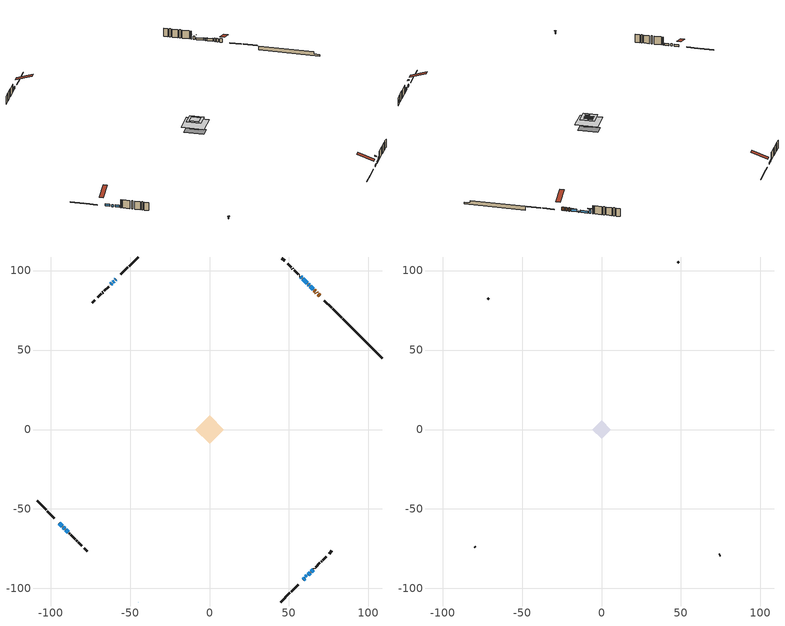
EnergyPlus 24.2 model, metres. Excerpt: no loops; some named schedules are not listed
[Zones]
conditioned space
 floor outside (Floor1 construction): -0.56,0 0,0.56 0.56,0 0,-0.56 z1.62
 floor outside (Floor2 construction): -0.75,0 0,0.75 0.75,0 0,-0.75 z1.62
 floor outside (Floor3 construction): -3.28,0 0,3.28 3.28,0 0,-3.28 z1.62
 floor outside (Floor4 construction): -0.62,0 0,0.62 0.62,0 0,-0.62 z1.62
 floor adiabatic (AdiabaticFloorConstruction): -9.12,0 0,9.12 9.12,0 0,-9.12 z4.06
 floor foundation (Slab1 construction): -6.15,1.88 -1.88,6.15 6.15,-1.88 1.88,-6.15 z-0.67
 wall outside (RimJoist1 construction): 44.95,-108.52 50.62,-102.85 / -108.52,-44.95 -102.85,-50.62 / -44.95,108.52 -50.62,102.85 / 83.27,70.2 77.6,75.87 z1.62:1.92
 wall outside (RimJoist2 construction): 51.28,-102.19 55.89,-97.58 / -102.19,-51.28 -97.58,-55.89 / -51.28,102.19 -55.89,97.58 / 76.94,76.52 72.33,81.14 z1.62:1.92
 wall outside (AdiabaticWallConstruction 1): 69.23,84.23 68.28,85.19 / 67.62,85.84 67.05,86.42 / 66.39,87.07 66,87.46 z1.62:3.65
 wall outside (AdiabaticWallConstruction): -44.95,-108.52 -44.72,-108.52 / -94.48,-58.98 -92.54,-60.93 / 61.56,91.91 58.78,94.69 / -60.05,93.41 -60.82,92.64 / -61.48,91.99 -62.02,91.45 / -91.88,-61.59 -91.11,-62.35 / -90.46,-63.01 -88.8,-64.67 z1.62:2.84; 65.35,88.12 63.26,90.2 z1.62:3.25; 62.61,90.86 62.21,91.25 z1.62:2.18; 58.98,-94.48 59.99,-93.48 z1.62:2.26; -58.98,94.48 -59.4,94.07 z1.62:2.54; 62.01,-91.45 63.31,-90.16 z1.62:2.48; 58.12,95.34 57.47,95.99 z1.62:3.55; 63.96,-89.5 65.18,-88.28 z1.62:3.65
 wall outside (Wall1 construction): 65.84,-87.63 66.04,-87.42 / -88.14,-65.32 -87.94,-65.53 / -62.67,90.79 -62.88,90.59 / 56.82,96.65 56.61,96.85 z1.62:6.5
 wall outside (Wall2 construction): 66.7,-86.76 69.49,-83.97 / -87.28,-66.18 -84.49,-68.98 / -63.53,89.93 -66.33,87.14 / 55.96,97.51 53.16,100.3 z1.62:6.5
 wall outside (Wall3 construction): 70.15,-83.31 70.7,-82.76 / -83.83,-69.63 -83.28,-70.19 / -66.98,86.48 -67.54,85.93 / 52.51,100.96 51.95,101.51 z1.62:6.5
 wall outside (Wall4 construction): 71.36,-82.1 73.56,-79.91 / -82.62,-70.84 -80.42,-73.04 / -68.19,85.27 -70.39,83.07 / 51.3,102.17 49.1,104.37 z1.62:6.5
 wall outside (Wall7 construction): 75.33,-78.13 77.05,-76.41 / -78.65,-74.81 -76.93,-76.53 / -72.16,81.3 -73.88,79.58 / 47.33,106.14 45.61,107.86 z1.62:6.5
 wall foundation (FoundationWall1 construction): 83.92,69.54,-0.67 83.92,69.54,1.62 106.06,47.41,1.62 106.06,47.41,0.37 108.52,44.95,0.37 108.52,44.95,-0.67
 window (WindowConstruction 11): -44.95,-108.52 -44.72,-108.52 z1.62:2.84
 window (WindowConstruction 7): 65.35,88.12 63.26,90.2 z1.62:3.24
 window (WindowConstruction 8): 62.61,90.86 62.21,91.25 z1.62:2.18
 window (WindowConstruction 9): 58.98,-94.48 59.99,-93.48 z1.62:2.25
 window (WindowConstruction 10): -94.48,-58.98 -92.54,-60.93 z1.62:2.84
 window (WindowConstruction 13): -58.98,94.48 -59.4,94.07 z1.62:2.53
 window (WindowConstruction 12): 62.01,-91.45 63.31,-90.16 z1.62:2.48
 window (WindowConstruction): 61.56,91.91 58.78,94.69 z1.62:2.84
 window (WindowConstruction 1): 58.12,95.34 57.47,95.99 z1.62:3.55
 window (WindowConstruction 2): -60.05,93.41 -60.82,92.64 z1.62:2.84
 window (WindowConstruction 3): -61.48,91.99 -62.02,91.45 z1.62:2.84
 window (WindowConstruction 4): 63.96,-89.5 65.18,-88.28 z1.62:3.65
 window (WindowConstruction 5): -91.88,-61.59 -91.11,-62.35 z1.62:2.84
 window (WindowConstruction 6): -90.46,-63.01 -88.8,-64.67 z1.62:2.84
 door (Door): 69.23,84.23 68.28,85.19 z1.62:3.65
 door (Door 1): 67.62,85.84 67.05,86.42 z1.62:3.65
 door (Door 2): 66.39,87.07 66,87.46 z1.62:3.65
 ceiling adiabatic (AdiabaticFloorConstruction): 0,-9.12 9.12,0 0,9.12 -9.12,0 z4.06
 roof outside (AdiabaticRoofConstruction): 61.36,-92.11,6.5 60.68,-91.43,6.81 59.97,-92.15,6.81 60.64,-92.82,6.5
 skylight (SkylightConstruction): 61.36,-92.11,6.5 60.68,-91.44,6.81 59.97,-92.15,6.81 60.64,-92.82,6.5
attic - vented
 floor to conditioned space (Floor5 construction Reversed): -3.76,0 0,3.76 3.76,0 0,-3.76 z6.5
 floor to conditioned space (Floor6 construction Reversed): -5.84,0 0,5.84 5.84,0 0,-5.84 z6.5
 wall outside (Wall5 construction): 74.21,-79.25 74.67,-78.79 / -79.77,-73.7 -79.31,-74.16 / -71.05,82.42 -71.51,81.96 / 48.44,105.02 47.98,105.48 z1.62:6.5
 roof outside (Roof1 construction): 58.33,-95.14,6.5 51.56,-88.37,9.69 49.78,-90.16,9.69 56.54,-96.92,6.5; -95.14,-58.33,6.5 -88.37,-51.56,9.69 -90.16,-49.78,9.69 -96.92,-56.54,6.5; -58.33,95.14,6.5 -51.56,88.37,9.69 -49.78,90.16,9.69 -56.54,96.92,6.5; 69.89,83.58,6.5 63.13,76.81,9.69 64.91,75.03,9.69 71.67,81.79,6.5
shading: -44.26,-108.52 -45.41,-108.52 -45.41,-108.98 -44.26,-108.98 z3.3; 63.16,90.31 65.45,88.01 65.61,88.17 63.32,90.47 z3.39; 61.68,91.79 63.14,90.32 63.35,90.53 61.89,92 z2.94; 60.2,-93.27 58.77,-94.69 58.98,-94.9 60.41,-93.48 z2.55; -59.5,93.96 -58.88,94.59 -58.93,94.64 -59.56,94.02 z2.68; 63.52,-89.95 61.8,-91.66 61.91,-91.77 63.62,-90.05 z2.78; 56.83,96.63 58.77,94.7 58.98,94.91 57.04,96.85 z4.46; 65.23,-88.24 63.92,-89.55 64.02,-89.65 65.33,-88.35 z3.71
[Building]
Building 1: Terrain=Suburbs
[Site:Location]
Halifax Intl AP_NS: Latitude {deg}=44.88; Longitude {deg}=-63.51; Time Zone {hr}=-4; Elevation {m}=145; Keep Site Location Information=Yes
[Site:GroundTemperature:Shallow]
3.15511, 1.33576, 1.19006, 2.05344, 5.51939, 8.9692, 11.96, 13.8546, 14.0156, 12.4746, 9.56009, 6.2161
[Site:WaterMainsTemperature]
Calculation Method=Schedule; Temperature Schedule=mains temperature schedule
[Material] Roughness=Rough; Thermal Absorptance=0.9
Name | Thickness {m} | Conductivity {W/m-K} | Density {kg/m3} | Specific Heat {J/kg-K} | Solar Absorptance | Visible Absorptance
asphalt or fiberglass shingles | 0.00635 | 0.162714 | 1121.4 | 1465.45 | 0.4 | 0.4
asphalt or fiberglass shingles 1 | 0.00635 | 0.162714 | 1121.4 | 1465.45 | 0.7 | 0.7
ceiling loosefill ins | 0.0846667 | 0.0480833 | 16.02 | 1046.75 | 0.7 | 0.7
ceiling stud and cavity | 0.1397 | 0.0996698 | 65.682 | 1177.47 | 0.7 | 0.7
ceiling stud and cavity 1 | 0.1397 | 0.0992955 | 65.682 | 1177.47 | 0.7 | 0.7
concrete 4.0 in. | 0.1016 | 1.803125 | 2242.8 | 837.4 | 0.7 | 0.7
concrete 8.0 in. | 0.2032 | 1.803125 | 2242.8 | 837.4 | 0.7 | 0.7
door material | 0.04445 | 0.0451087 | 512.64 | 1214.23 | 0.7 | 0.7
door material 1 | 0.04445 | 0.20624 | 512.64 | 1214.23 | 0.7 | 0.7
door material 2 | 0.04445 | 0.053851 | 512.64 | 1214.23 | 0.7 | 0.7
floor covering | 0.0127 | 0.0433444 | 54.468 | 1339.84 | 0.6 | 0.6
floor covering 1 | 0.0127 | 9.015625 | 54.468 | 1339.84 | 0.6 | 0.6
floor rigid ins; rim joist rigid ins; wall rigid ins | 0.051816 | 0.029427 | 32.04 | 1214.23 | 0.7 | 0.7
floor rigid ins 1; roof rigid ins; wall rigid ins 1 | 0.512978 | 0.029427 | 32.04 | 1214.23 | 0.7 | 0.7
floor stud and cavity | 0.1397 | 0.0984096 | 92.3553 | 1139.71 | 0.7 | 0.7
floor stud and cavity 1 | 0.1397 | 0.100529 | 92.3553 | 1139.71 | 0.7 | 0.7
floor stud and cavity 2 | 0.0889 | 0.256934 | 50.32683 | 1063.81 | 0.7 | 0.7
floor stud and cavity 3 | 0.1397 | 0.10182 | 92.3553 | 1139.71 | 0.7 | 0.7
floor stud and cavity 4 | 0.1397 | 1.75129 | 37.0049 | 1207.88 | 0.7 | 0.7
furniture material conditioned space 1 | 0.1524 | 0.115458 | 640.8 | 1214.23 | 0.6 | 0.6
gypsum board | 0.0127 | 0.160291 | 801 | 837.4 | 0.6 | 0.6
osb sheathing 0.5 in. | 0.0127 | 0.115458 | 512.64 | 1214.23 | 0.7 | 0.7
osb sheathing 0.75 in. | 0.01905 | 0.115458 | 512.64 | 1214.23 | 0.7 | 0.7
osb sheathing 2.0 in. | 0.0508 | 0.115458 | 512.64 | 1214.23 | 0.7 | 0.7
rim joist stud and cavity | 0.0508 | 0.0451784 | 125.044 | 1163.47 | 0.6 | 0.6
rim joist stud and cavity 1 | 0.0508 | 0.0402607 | 125.044 | 1163.47 | 0.6 | 0.6
roof stud and cavity | 0.18415 | 1.78685 | 37.0049 | 1207.88 | 0.6 | 0.6
slab rigid ins | 0.000273588 | 0.029427 | 32.04 | 1214.23 | 0.7 | 0.7
wall stud and cavity | 0.1397 | 0.188008 | 139.0536 | 1170.24 | 0.7 | 0.7
wall stud and cavity 1 | 0.1397 | 0.247938 | 139.0536 | 1170.24 | 0.7 | 0.7
wall stud and cavity 2 | 0.1397 | 0.385153 | 139.0536 | 1170.24 | 0.7 | 0.7
wall stud and cavity 3 | 0.1397 | 0.249497 | 139.0536 | 1170.24 | 0.7 | 0.7
wall stud and cavity 4 | 0.0889 | 6.1454 | 50.32683 | 1063.81 | 0.6 | 0.6
wall stud and cavity 5 | 0.1397 | 0.306264 | 139.0536 | 1170.24 | 0.7 | 0.7
wall stud and cavity 6 | 0.0889 | 0.380278 | 52.3479 | 1209.89 | 0.7 | 0.7
wall stud and cavity 7 | 0.0889 | 0.391764 | 83.0341 | 1211.67 | 0.7 | 0.7
wood siding | 0.0254 | 0.102417 | 544.68 | 1172.36 | 0.4 | 0.4
wood siding 1 | 0.00254 | 0.102417 | 544.68 | 1172.36 | 0.4 | 0.4
wood siding 2; wood siding 3; wood siding 4 | 0.0254 | 0.102417 | 544.68 | 1172.36 | 0.7 | 0.7
[WindowMaterial:SimpleGlazingSystem]
Name | U-Factor {W/m2-K} | Solar Heat Gain Coefficient
SkylightMaterial | 3.18545 | 0.6406
WindowMaterial | 2.16559 | 0.66
WindowMaterial 1 | 2.43757 | 0.62
WindowMaterial 10 | 3.199553 | 0.47
WindowMaterial 11 | 2.34956 | 0.59
WindowMaterial 12 | 2.98209 | 0.6
WindowMaterial 2 | 2.46596 | 0.61
WindowMaterial 3 | 2.49775 | 0.6
WindowMaterial 4 | 2.44381 | 0.62
WindowMaterial 5 | 2.58463 | 0.54
WindowMaterial 6 | 2.353531 | 0.66
WindowMaterial 7 | 2.64027 | 0.53
WindowMaterial 8 | 2.58519 | 0.56
WindowMaterial 9 | 2.427345 | 0.63
[Construction]
AdiabaticFloorConstruction: floor stud and cavity 4, floor rigid ins 1, osb sheathing 0.75 in., floor covering
AdiabaticRoofConstruction: asphalt or fiberglass shingles 1, roof rigid ins, osb sheathing 0.75 in., roof stud and cavity
AdiabaticWallConstruction: wood siding 3, wall rigid ins 1, wall stud and cavity 6, gypsum board
AdiabaticWallConstruction 1: wood siding 4, wall rigid ins 1, wall stud and cavity 6, gypsum board
Door: door material
Door 1: door material 1
Door 2: door material 2
Floor1 construction: floor stud and cavity, floor rigid ins, osb sheathing 0.75 in., floor covering
Floor2 construction: floor stud and cavity 1, floor rigid ins, osb sheathing 0.75 in., floor covering
Floor3 construction: floor stud and cavity 2, floor covering 1
Floor4 construction: floor stud and cavity 3, floor rigid ins, osb sheathing 0.75 in., floor covering
Floor5 construction Reversed: gypsum board, ceiling stud and cavity, ceiling loosefill ins
Floor6 construction Reversed: gypsum board, ceiling stud and cavity 1, ceiling loosefill ins
FoundationWall1 construction: concrete 8.0 in.
furniture construction conditioned space 1: furniture material conditioned space 1
PartitionWallConstruction: gypsum board, wall stud and cavity 7, gypsum board
RimJoist1 construction: wood siding 2, osb sheathing 2.0 in., rim joist stud and cavity
RimJoist2 construction: wood siding 2, rim joist rigid ins, osb sheathing 2.0 in., rim joist stud and cavity 1
Roof1 construction: asphalt or fiberglass shingles
SkylightConstruction: SkylightMaterial
Slab1 construction: slab rigid ins, concrete 4.0 in.
Wall1 construction: wood siding, wall rigid ins, osb sheathing 0.5 in., wall stud and cavity, gypsum board
Wall2 construction: wood siding, wall rigid ins, osb sheathing 0.5 in., wall stud and cavity 1, gypsum board
Wall3 construction: wood siding, wall rigid ins, osb sheathing 0.5 in., wall stud and cavity 2, gypsum board
Wall4 construction: wood siding, wall rigid ins, osb sheathing 0.5 in., wall stud and cavity 3, gypsum board
Wall5 construction: wood siding 1, wall stud and cavity 4
Wall7 construction: wood siding, wall rigid ins, osb sheathing 0.5 in., wall stud and cavity 5, gypsum board
WindowConstruction: WindowMaterial
WindowConstruction 1: WindowMaterial 1
WindowConstruction 10: WindowMaterial 9
WindowConstruction 11: WindowMaterial 10
WindowConstruction 12: WindowMaterial 11
WindowConstruction 13: WindowMaterial 12
WindowConstruction 2; WindowConstruction 5: WindowMaterial 2
WindowConstruction 3: WindowMaterial 3
WindowConstruction 4: WindowMaterial 4
WindowConstruction 6: WindowMaterial 5
WindowConstruction 7: WindowMaterial 6
WindowConstruction 8: WindowMaterial 7
WindowConstruction 9: WindowMaterial 8
[Zone] Multiplier=1; Part of Total Floor Area=Yes
Name | Volume {m3}
attic - vented | 50.6782
conditioned space | 611.7
[Space]
Name | Zone | Volume {m3}
attic - vented 1 | attic - vented | 50.6782
conditioned space 1 | conditioned space | 611.7
[ZoneInfiltration:EffectiveLeakageArea]
infil attic - vented 1: Zone or Space=attic - vented 1; Schedule=Always On Discrete; Effective Air Leakage Area {cm2}=3453.53; Stack Coefficient=0.000560863; Wind Coefficient=1.60011e-05
[ZoneMixing]
whole house fan mix: Zone or Space=attic - vented; Schedule=Always On Continuous; Design Flow Rate Calculation Method=Flow/Zone; Design Flow Rate {m3/s}=0; Source Zone or Space=conditioned space
[SurfaceProperty:ExposedFoundationPerimeter]
Slab1: Exposed Perimeter Calculation Method=TotalExposedPerimeter; Total Exposed Perimeter {m}=34.779
[InternalMass] Zone or ZoneList=conditioned space; Space or SpaceList=conditioned space 1
Name | Construction | Surface Area {m2}
furniture mass conditioned space 1 | furniture construction conditioned space 1 | 103.536
partition wall mass | PartitionWallConstruction | 258.841
[Lights]
interior lighting: Zone or ZoneList or Space or SpaceList=conditioned space 1; Schedule=interior lighting schedule; Design Level Calculation Method=LightingLevel; Lighting Level {W}=343.2; Return Air Fraction=0; Fraction Radiant=0.6; Fraction Visible=0.2; Fraction Replaceable=1
[People]
occupants: Zone or ZoneList or Space or SpaceList=conditioned space 1; Number of People Schedule=occupants schedule; Number of People Calculation Method=People; Number of People=3; Fraction Radiant=0.314171; Sensible Heat Fraction=0.56303; Activity Level Schedule=occupants activity schedule; Carbon Dioxide Generation Rate {m3/s-W}=0; Enable ASHRAE 55 Comfort Warnings=No; Mean Radiant Temperature Calculation Type=EnclosureAveraged
[ElectricEquipment] Zone or ZoneList or Space or SpaceList=conditioned space 1; Design Level Calculation Method=EquipmentLevel
Name | Schedule | Design Level {W} | Fraction Latent | Fraction Radiant | Fraction Lost
clothes dryer | clothes dryer schedule | 140.772 | 0.015 | 0.081 | 0.85
clothes washer | clothes washer schedule | 32.1985 | 0.03 | 0.162 | 0.7
cooking range | cooking range schedule | 215.147 | 0.08 | 0.432 | 0.2
dishwasher | dishwasher schedule | 66.8632 | 0.3 | 0.18 | 0.4
fridge | fridge schedule | 72.9452 | 0 | 0.6 | 0
mech vent house fan | mech vent house fan schedule | 19.9167 | 0 | 0 | 0.5
mech vent house fan cfis | mech vent house fan cfis schedule | 0 | 0 | 0 | 0
misc plug loads | misc plug loads schedule | 494.7 | 0.045 | 0.513 | 0.1
whole house fan | Always On Discrete | 0 | 0 | 0 | 1
[OtherEquipment] Zone or ZoneList or Space or SpaceList=conditioned space 1; Design Level Calculation Method=EquipmentLevel
Name | Fuel Type | Schedule | Design Level {W} | Fraction Latent | Fraction Radiant | Fraction Lost
clothes dryer 1 | Electricity | clothes dryer schedule | 0 | 0.015 | 0.081 | 0.85
cooking range 1 | Electricity | cooking range schedule | 0 | 0.08 | 0.432 | 0.2
general water use latent | None | general water use schedule | 62.594 | 1 | 0 | 0
general water use sensible | None | general water use schedule | -61.6891 | 0 | 0.6 | 0
mech vent house fan latent load | None | Always On Discrete | 0 | 1 | 0 | 0
mech vent house fan sensible load | None | Always On Discrete | 0 | 0 | 0 | 0
water heater energy adjustment1 | Electricity | Always On Discrete | 0.01 | 0 | 0 | 1
[ZoneInfiltration:DesignFlowRate] Zone or ZoneList or Space or SpaceList=conditioned space 1; Schedule=Always On Discrete; Design Flow Rate Calculation Method=Flow/Zone; Design Flow Rate {m3/s}=0
infil flow; natural vent flow; whole house fan flow
[Foundation:Kiva]
Foundation Kiva 1: Initial Indoor Air Temperature {C}=18; Wall Height Above Grade {m}=1.61998; Wall Depth Below Slab {m}=0.2032
[Foundation:Kiva:Settings]
Soil Conductivity {W/m-K}=0.849921; Soil Density {kg/m3}=1842.3; Soil Specific Heat {J/kg-K}=418.7; Ground Solar Absorptivity=0.9; Ground Thermal Absorptivity=0.9; Ground Surface Roughness {m}=0.03; Far-Field Width {m}=40; Deep-Ground Boundary Condition=ZeroFlux; Deep-Ground Depth {m}=40; Minimum Cell Dimension {m}=0.2; Maximum Cell Growth Coefficient=3; Simulation Timestep=Timestep
[Exterior:Lights]
exterior lighting: Schedule=exterior lighting schedule; Design Level {W}=75.6
[Schedule:Constant]
Name | Hourly Value
Always On Continuous; mech vent house fan schedule; mech vent house fan cfis schedule; Always On Discrete | 1
occupants activity schedule | 117.228
fridge schedule | 0
[Schedule:Week:Daily]
interior lighting schedule Week Rule - Jan1-Jan27: interior lighting schedule day, interior lighting schedule day, interior lighting schedule day, interior lighting schedule day, interior lighting schedule day, interior lighting schedule day, interior lighting schedule day, interior lighting schedule default day, interior lighting schedule default day, interior lighting schedule default day, interior lighting schedule default day, interior lighting schedule default day
interior lighting schedule Week Rule - Jan28-Feb3: interior lighting schedule day, interior lighting schedule day, interior lighting schedule day, interior lighting schedule day, interior lighting schedule day 1, interior lighting schedule day 1, interior lighting schedule day 1, interior lighting schedule default day, interior lighting schedule default day, interior lighting schedule default day, interior lighting schedule default day, interior lighting schedule default day
interior lighting schedule Week Rule - Feb4-Feb24: interior lighting schedule day 1, interior lighting schedule day 1, interior lighting schedule day 1, interior lighting schedule day 1, interior lighting schedule day 1, interior lighting schedule day 1, interior lighting schedule day 1, interior lighting schedule default day, interior lighting schedule default day, interior lighting schedule default day, interior lighting schedule default day, interior lighting schedule default day
interior lighting schedule Week Rule - Feb25-Mar3: interior lighting schedule day 1, interior lighting schedule day 1, interior lighting schedule day 1, interior lighting schedule day 1, interior lighting schedule day 2, interior lighting schedule day 2, interior lighting schedule day 2, interior lighting schedule default day, interior lighting schedule default day, interior lighting schedule default day, interior lighting schedule default day, interior lighting schedule default day
interior lighting schedule Week Rule - Mar4-Mar31: interior lighting schedule day 2, interior lighting schedule day 2, interior lighting schedule day 2, interior lighting schedule day 2, interior lighting schedule day 2, interior lighting schedule day 2, interior lighting schedule day 2, interior lighting schedule default day, interior lighting schedule default day, interior lighting schedule default day, interior lighting schedule default day, interior lighting schedule default day
interior lighting schedule Week Rule - Apr1-Apr28: interior lighting schedule day 3, interior lighting schedule day 3, interior lighting schedule day 3, interior lighting schedule day 3, interior lighting schedule day 3, interior lighting schedule day 3, interior lighting schedule day 3, interior lighting schedule default day, interior lighting schedule default day, interior lighting schedule default day, interior lighting schedule default day, interior lighting schedule default day
interior lighting schedule Week Rule - Apr29-May5: interior lighting schedule day 3, interior lighting schedule day 3, interior lighting schedule day 4, interior lighting schedule day 4, interior lighting schedule day 4, interior lighting schedule day 4, interior lighting schedule day 4, interior lighting schedule default day, interior lighting schedule default day, interior lighting schedule default day, interior lighting schedule default day, interior lighting schedule default day
interior lighting schedule Week Rule - May6-May26: interior lighting schedule day 4, interior lighting schedule day 4, interior lighting schedule day 4, interior lighting schedule day 4, interior lighting schedule day 4, interior lighting schedule day 4, interior lighting schedule day 4, interior lighting schedule default day, interior lighting schedule default day, interior lighting schedule default day, interior lighting schedule default day, interior lighting schedule default day
interior lighting schedule Week Rule - May27-Jun2: interior lighting schedule day 4, interior lighting schedule day 4, interior lighting schedule day 4, interior lighting schedule day 4, interior lighting schedule day 4, interior lighting schedule day 5, interior lighting schedule day 5, interior lighting schedule default day, interior lighting schedule default day, interior lighting schedule default day, interior lighting schedule default day, interior lighting schedule default day
interior lighting schedule Week Rule - Jun3-Jun30: interior lighting schedule day 5, interior lighting schedule day 5, interior lighting schedule day 5, interior lighting schedule day 5, interior lighting schedule day 5, interior lighting schedule day 5, interior lighting schedule day 5, interior lighting schedule default day, interior lighting schedule default day, interior lighting schedule default day, interior lighting schedule default day, interior lighting schedule default day
interior lighting schedule Week Rule - Jul1-Jul28: interior lighting schedule day 6, interior lighting schedule day 6, interior lighting schedule day 6, interior lighting schedule day 6, interior lighting schedule day 6, interior lighting schedule day 6, interior lighting schedule day 6, interior lighting schedule default day, interior lighting schedule default day, interior lighting schedule default day, interior lighting schedule default day, interior lighting schedule default day
interior lighting schedule Week Rule - Jul29-Aug4: interior lighting schedule day 6, interior lighting schedule day 6, interior lighting schedule day 6, interior lighting schedule day 7, interior lighting schedule day 7, interior lighting schedule day 7, interior lighting schedule day 7, interior lighting schedule default day, interior lighting schedule default day, interior lighting schedule default day, interior lighting schedule default day, interior lighting schedule default day
interior lighting schedule Week Rule - Aug5-Aug25: interior lighting schedule day 7, interior lighting schedule day 7, interior lighting schedule day 7, interior lighting schedule day 7, interior lighting schedule day 7, interior lighting schedule day 7, interior lighting schedule day 7, interior lighting schedule default day, interior lighting schedule default day, interior lighting schedule default day, interior lighting schedule default day, interior lighting schedule default day
interior lighting schedule Week Rule - Aug26-Sep1: interior lighting schedule day 7, interior lighting schedule day 7, interior lighting schedule day 7, interior lighting schedule day 7, interior lighting schedule day 7, interior lighting schedule day 7, interior lighting schedule day 8, interior lighting schedule default day, interior lighting schedule default day, interior lighting schedule default day, interior lighting schedule default day, interior lighting schedule default day
interior lighting schedule Week Rule - Sep2-Sep29: interior lighting schedule day 8, interior lighting schedule day 8, interior lighting schedule day 8, interior lighting schedule day 8, interior lighting schedule day 8, interior lighting schedule day 8, interior lighting schedule day 8, interior lighting schedule default day, interior lighting schedule default day, interior lighting schedule default day, interior lighting schedule default day, interior lighting schedule default day
interior lighting schedule Week Rule - Sep30-Oct6: interior lighting schedule day 8, interior lighting schedule day 9, interior lighting schedule day 9, interior lighting schedule day 9, interior lighting schedule day 9, interior lighting schedule day 9, interior lighting schedule day 9, interior lighting schedule default day, interior lighting schedule default day, interior lighting schedule default day, interior lighting schedule default day, interior lighting schedule default day
interior lighting schedule Week Rule - Oct7-Oct27: interior lighting schedule day 9, interior lighting schedule day 9, interior lighting schedule day 9, interior lighting schedule day 9, interior lighting schedule day 9, interior lighting schedule day 9, interior lighting schedule day 9, interior lighting schedule default day, interior lighting schedule default day, interior lighting schedule default day, interior lighting schedule default day, interior lighting schedule default day
interior lighting schedule Week Rule - Oct28-Nov3: interior lighting schedule day 9, interior lighting schedule day 9, interior lighting schedule day 9, interior lighting schedule day 9, interior lighting schedule day 10, interior lighting schedule day 10, interior lighting schedule day 10, interior lighting schedule default day, interior lighting schedule default day, interior lighting schedule default day, interior lighting schedule default day, interior lighting schedule default day
interior lighting schedule Week Rule - Nov4-Nov24: interior lighting schedule day 10, interior lighting schedule day 10, interior lighting schedule day 10, interior lighting schedule day 10, interior lighting schedule day 10, interior lighting schedule day 10, interior lighting schedule day 10, interior lighting schedule default day, interior lighting schedule default day, interior lighting schedule default day, interior lighting schedule default day, interior lighting schedule default day
interior lighting schedule Week Rule - Nov25-Dec1: interior lighting schedule day 10, interior lighting schedule day 10, interior lighting schedule day 10, interior lighting schedule day 10, interior lighting schedule day 10, interior lighting schedule day 10, interior lighting schedule day 11, interior lighting schedule default day, interior lighting schedule default day, interior lighting schedule default day, interior lighting schedule default day, interior lighting schedule default day
interior lighting schedule Week Rule - Dec2-Dec31: interior lighting schedule day 11, interior lighting schedule day 11, interior lighting schedule day 11, interior lighting schedule day 11, interior lighting schedule day 11, interior lighting schedule day 11, interior lighting schedule day 11, interior lighting schedule default day, interior lighting schedule default day, interior lighting schedule default day, interior lighting schedule default day, interior lighting schedule default day
occupants schedule Week Rule - Jan1-Dec31: occupants schedule day, occupants schedule day, occupants schedule day, occupants schedule day, occupants schedule day, occupants schedule day, occupants schedule day, occupants schedule default day, occupants schedule default day, occupants schedule default day, occupants schedule default day, occupants schedule default day
clothes dryer schedule Week Rule - Jan1-Dec31: clothes dryer schedule day, clothes dryer schedule day, clothes dryer schedule day, clothes dryer schedule day, clothes dryer schedule day, clothes dryer schedule day, clothes dryer schedule day, clothes dryer schedule default day, clothes dryer schedule default day, clothes dryer schedule default day, clothes dryer schedule default day, clothes dryer schedule default day
clothes washer schedule Week Rule - Jan1-Dec31: clothes washer schedule day, clothes washer schedule day, clothes washer schedule day, clothes washer schedule day, clothes washer schedule day, clothes washer schedule day, clothes washer schedule day, clothes washer schedule default day, clothes washer schedule default day, clothes washer schedule default day, clothes washer schedule default day, clothes washer schedule default day
cooking range schedule Week Rule - Jan1-Dec31: cooking range schedule day, cooking range schedule day, cooking range schedule day, cooking range schedule day, cooking range schedule day, cooking range schedule day, cooking range schedule day, cooking range schedule default day, cooking range schedule default day, cooking range schedule default day, cooking range schedule default day, cooking range schedule default day
dishwasher schedule Week Rule - Jan1-Dec31: dishwasher schedule day, dishwasher schedule day, dishwasher schedule day, dishwasher schedule day, dishwasher schedule day, dishwasher schedule day, dishwasher schedule day, dishwasher schedule default day, dishwasher schedule default day, dishwasher schedule default day, dishwasher schedule default day, dishwasher schedule default day
misc plug loads schedule Week Rule - Jan1-Dec31: misc plug loads schedule day, misc plug loads schedule day, misc plug loads schedule day, misc plug loads schedule day, misc plug loads schedule day, misc plug loads schedule day, misc plug loads schedule day, misc plug loads schedule default day, misc plug loads schedule default day, misc plug loads schedule default day, misc plug loads schedule default day, misc plug loads schedule default day
general water use schedule Week Rule - Jan1-Dec31: general water use schedule day, general water use schedule day, general water use schedule day, general water use schedule day, general water use schedule day, general water use schedule day, general water use schedule day, general water use schedule default day, general water use schedule default day, general water use schedule default day, general water use schedule default day, general water use schedule default day
exterior lighting schedule Week Rule - Jan1-Jan27: exterior lighting schedule day, exterior lighting schedule day, exterior lighting schedule day, exterior lighting schedule day, exterior lighting schedule day, exterior lighting schedule day, exterior lighting schedule day, exterior lighting schedule default day, exterior lighting schedule default day, exterior lighting schedule default day, exterior lighting schedule default day, exterior lighting schedule default day
exterior lighting schedule Week Rule - Jan28-Feb3: exterior lighting schedule day, exterior lighting schedule day, exterior lighting schedule day, exterior lighting schedule day, exterior lighting schedule day 1, exterior lighting schedule day 1, exterior lighting schedule day 1, exterior lighting schedule default day, exterior lighting schedule default day, exterior lighting schedule default day, exterior lighting schedule default day, exterior lighting schedule default day
exterior lighting schedule Week Rule - Feb4-Feb24: exterior lighting schedule day 1, exterior lighting schedule day 1, exterior lighting schedule day 1, exterior lighting schedule day 1, exterior lighting schedule day 1, exterior lighting schedule day 1, exterior lighting schedule day 1, exterior lighting schedule default day, exterior lighting schedule default day, exterior lighting schedule default day, exterior lighting schedule default day, exterior lighting schedule default day
exterior lighting schedule Week Rule - Feb25-Mar3: exterior lighting schedule day 1, exterior lighting schedule day 1, exterior lighting schedule day 1, exterior lighting schedule day 1, exterior lighting schedule day 2, exterior lighting schedule day 2, exterior lighting schedule day 2, exterior lighting schedule default day, exterior lighting schedule default day, exterior lighting schedule default day, exterior lighting schedule default day, exterior lighting schedule default day
exterior lighting schedule Week Rule - Mar4-Mar31: exterior lighting schedule day 2, exterior lighting schedule day 2, exterior lighting schedule day 2, exterior lighting schedule day 2, exterior lighting schedule day 2, exterior lighting schedule day 2, exterior lighting schedule day 2, exterior lighting schedule default day, exterior lighting schedule default day, exterior lighting schedule default day, exterior lighting schedule default day, exterior lighting schedule default day
exterior lighting schedule Week Rule - Apr1-Apr28: exterior lighting schedule day 3, exterior lighting schedule day 3, exterior lighting schedule day 3, exterior lighting schedule day 3, exterior lighting schedule day 3, exterior lighting schedule day 3, exterior lighting schedule day 3, exterior lighting schedule default day, exterior lighting schedule default day, exterior lighting schedule default day, exterior lighting schedule default day, exterior lighting schedule default day
exterior lighting schedule Week Rule - Apr29-May5: exterior lighting schedule day 3, exterior lighting schedule day 3, exterior lighting schedule day 4, exterior lighting schedule day 4, exterior lighting schedule day 4, exterior lighting schedule day 4, exterior lighting schedule day 4, exterior lighting schedule default day, exterior lighting schedule default day, exterior lighting schedule default day, exterior lighting schedule default day, exterior lighting schedule default day
exterior lighting schedule Week Rule - May6-May26: exterior lighting schedule day 4, exterior lighting schedule day 4, exterior lighting schedule day 4, exterior lighting schedule day 4, exterior lighting schedule day 4, exterior lighting schedule day 4, exterior lighting schedule day 4, exterior lighting schedule default day, exterior lighting schedule default day, exterior lighting schedule default day, exterior lighting schedule default day, exterior lighting schedule default day
exterior lighting schedule Week Rule - May27-Jun2: exterior lighting schedule day 4, exterior lighting schedule day 4, exterior lighting schedule day 4, exterior lighting schedule day 4, exterior lighting schedule day 4, exterior lighting schedule day 5, exterior lighting schedule day 5, exterior lighting schedule default day, exterior lighting schedule default day, exterior lighting schedule default day, exterior lighting schedule default day, exterior lighting schedule default day
exterior lighting schedule Week Rule - Jun3-Jun30: exterior lighting schedule day 5, exterior lighting schedule day 5, exterior lighting schedule day 5, exterior lighting schedule day 5, exterior lighting schedule day 5, exterior lighting schedule day 5, exterior lighting schedule day 5, exterior lighting schedule default day, exterior lighting schedule default day, exterior lighting schedule default day, exterior lighting schedule default day, exterior lighting schedule default day
[Schedule:Year]
interior lighting schedule: interior lighting schedule Week Rule - Jan1-Jan27, 1, 1, 1, 27, interior lighting schedule Week Rule - Jan28-Feb3, 1, 28, 2, 3, interior lighting schedule Week Rule - Feb4-Feb24, 2, 4, 2, 24, interior lighting schedule Week Rule - Feb25-Mar3, 2, 25, 3, 3, interior lighting schedule Week Rule - Mar4-Mar31, 3, 4, 3, 31, interior lighting schedule Week Rule - Apr1-Apr28, 4, 1, 4, 28, interior lighting schedule Week Rule - Apr29-May5, 4, 29, 5, 5, interior lighting schedule Week Rule - May6-May26, 5, 6, 5, 26, interior lighting schedule Week Rule - May27-Jun2, 5, 27, 6, 2, interior lighting schedule Week Rule - Jun3-Jun30, 6, 3, 6, 30, interior lighting schedule Week Rule - Jul1-Jul28, 7, 1, 7, 28, interior lighting schedule Week Rule - Jul29-Aug4, 7, 29, 8, 4, interior lighting schedule Week Rule - Aug5-Aug25, 8, 5, 8, 25, interior lighting schedule Week Rule - Aug26-Sep1, 8, 26, 9, 1, interior lighting schedule Week Rule - Sep2-Sep29, 9, 2, 9, 29, interior lighting schedule Week Rule - Sep30-Oct6, 9, 30, 10, 6, interior lighting schedule Week Rule - Oct7-Oct27, 10, 7, 10, 27, interior lighting schedule Week Rule - Oct28-Nov3, 10, 28, 11, 3, interior lighting schedule Week Rule - Nov4-Nov24, 11, 4, 11, 24, interior lighting schedule Week Rule - Nov25-Dec1, 11, 25, 12, 1, interior lighting schedule Week Rule - Dec2-Dec31, 12, 2, 12, 31
occupants schedule: occupants schedule Week Rule - Jan1-Dec31, 1, 1, 12, 31
clothes dryer schedule: clothes dryer schedule Week Rule - Jan1-Dec31, 1, 1, 12, 31
clothes washer schedule: clothes washer schedule Week Rule - Jan1-Dec31, 1, 1, 12, 31
cooking range schedule: cooking range schedule Week Rule - Jan1-Dec31, 1, 1, 12, 31
dishwasher schedule: dishwasher schedule Week Rule - Jan1-Dec31, 1, 1, 12, 31
misc plug loads schedule: misc plug loads schedule Week Rule - Jan1-Dec31, 1, 1, 12, 31
general water use schedule: general water use schedule Week Rule - Jan1-Dec31, 1, 1, 12, 31
exterior lighting schedule: exterior lighting schedule Week Rule - Jan1-Jan27, 1, 1, 1, 27, exterior lighting schedule Week Rule - Jan28-Feb3, 1, 28, 2, 3, exterior lighting schedule Week Rule - Feb4-Feb24, 2, 4, 2, 24, exterior lighting schedule Week Rule - Feb25-Mar3, 2, 25, 3, 3, exterior lighting schedule Week Rule - Mar4-Mar31, 3, 4, 3, 31, exterior lighting schedule Week Rule - Apr1-Apr28, 4, 1, 4, 28, exterior lighting schedule Week Rule - Apr29-May5, 4, 29, 5, 5, exterior lighting schedule Week Rule - May6-May26, 5, 6, 5, 26, exterior lighting schedule Week Rule - May27-Jun2, 5, 27, 6, 2, exterior lighting schedule Week Rule - Jun3-Jun30, 6, 3, 6, 30, exterior lighting schedule Week Rule - Jul1-Jul28, 7, 1, 7, 28, exterior lighting schedule Week Rule - Jul29-Aug4, 7, 29, 8, 4, exterior lighting schedule Week Rule - Aug5-Aug25, 8, 5, 8, 25, exterior lighting schedule Week Rule - Aug26-Sep1, 8, 26, 9, 1, exterior lighting schedule Week Rule - Sep2-Sep29, 9, 2, 9, 29, exterior lighting schedule Week Rule - Sep30-Oct6, 9, 30, 10, 6, exterior lighting schedule Week Rule - Oct7-Oct27, 10, 7, 10, 27, exterior lighting schedule Week Rule - Oct28-Nov3, 10, 28, 11, 3, exterior lighting schedule Week Rule - Nov4-Nov24, 11, 4, 11, 24, exterior lighting schedule Week Rule - Nov25-Dec1, 11, 25, 12, 1, exterior lighting schedule Week Rule - Dec2-Dec31, 12, 2, 12, 31
[Schedule:Compact]
mains temperature schedule: Through: 01/01, For: AllDays, Until: 24:00, 7.41, Through: 01/02, For: AllDays, Until: 24:00, 7.34833, Through: 01/03, For: AllDays, Until: 24:00, 7.28778, Through: 01/04, For: AllDays, Until: 24:00, 7.22889, Through: 01/05, For: AllDays, Until: 24:00, 7.17056, Through: 01/06, For: AllDays, Until: 24:00, 7.11333, Through: 01/07, For: AllDays, Until: 24:00, 7.05722, Through: 01/08, For: AllDays, Until: 24:00, 7.00167, Through: 01/09, For: AllDays, Until: 24:00, 6.94778, Through: 01/10, For: AllDays, Until: 24:00, 6.895, Through: 01/11, For: AllDays, Until: 24:00, 6.84333, Through: 01/12, For: AllDays, Until: 24:00, 6.79278, Through: 01/13, For: AllDays, Until: 24:00, 6.74389, Through: 01/14, For: AllDays, Until: 24:00, 6.69556, Through: 01/15, For: AllDays, Until: 24:00, 6.64889, Through: 01/16, For: AllDays, Until: 24:00, 6.60278, Through: 01/17, For: AllDays, Until: 24:00, 6.55833, Through: 01/18, For: AllDays, Until: 24:00, 6.515, Through: 01/19, For: AllDays, Until: 24:00, 6.47333, Through: 01/20, For: AllDays, Until: 24:00, 6.43278, Through: 01/21, For: AllDays, Until: 24:00, 6.39333, Through: 01/22, For: AllDays, Until: 24:00, 6.355, Through: 01/23, For: AllDays, Until: 24:00, 6.31833, Through: 01/24, For: AllDays, Until: 24:00, 6.28278, Through: 01/25, For: AllDays, Until: 24:00, 6.24889, Through: 01/26, For: AllDays, Until: 24:00, 6.21611, Through: 01/27, For: AllDays, Until: 24:00, 6.18444, Through: 01/28, For: AllDays, Until: 24:00, 6.15444, Through: 01/29, For: AllDays, Until: 24:00, 6.12556, Through: 01/30, For: AllDays, Until: 24:00, 6.09833, Through: 01/31, For: AllDays, Until: 24:00, 6.07222, Through: 02/01, For: AllDays, Until: 24:00, 6.04778, Through: 02/02, For: AllDays, Until: 24:00, 6.02444, Through: 02/03, For: AllDays, Until: 24:00, 6.00278, Through: 02/04, For: AllDays, Until: 24:00, 5.98222, Through: 02/05, For: AllDays, Until: 24:00, 5.96333, Through: 02/06, For: AllDays, Until: 24:00, 5.94556, Through: 02/07, For: AllDays, Until: 24:00, 5.92944, Through: 02/08, For: AllDays, Until: 24:00, 5.915, Through: 02/09, For: AllDays, Until: 24:00, 5.90167, Through: 02/10, For: AllDays, Until: 24:00, 5.89, Through: 02/11, For: AllDays, Until: 24:00, 5.87944, Through: 02/12, For: AllDays, Until: 24:00, 5.87056, Through: 02/13, For: AllDays, Until: 24:00, 5.86333, Through: 02/14, For: AllDays, Until: 24:00, 5.85722, Through: 02/15, For: AllDays, Until: 24:00, 5.85278, Through: 02/16, For: AllDays, Until: 24:00, 5.84944, Through: 02/17, For: AllDays, Until: 24:00, 5.84833, Through: 02/18, For: AllDays, Until: 24:00, 5.84778, Through: 02/19, For: AllDays, Until: 24:00, 5.84944, Through: 02/20, For: AllDays, Until: 24:00, 5.85167, Through: 02/21, For: AllDays, Until: 24:00, 5.85611, Through: 02/22, For: AllDays, Until: 24:00, 5.86167, Through: 02/23, For: AllDays, Until: 24:00, 5.86889, Through: 02/24, For: AllDays, Until: 24:00, 5.87722, Through: 02/25, For: AllDays, Until: 24:00, 5.88722, Through: 02/26, For: AllDays, Until: 24:00, 5.89889, Through: 02/27, For: AllDays, Until: 24:00, 5.91167, Through: 02/28, For: AllDays, Until: 24:00, 5.92611, Through: 03/01, For: AllDays, Until: 24:00, 5.94222, Through: 03/02, For: AllDays, Until: 24:00, 5.95944, Through: 03/03, For: AllDays, Until: 24:00, 5.97778, Through: 03/04, For: AllDays, Until: 24:00, 5.99778, Through: 03/05, For: AllDays, Until: 24:00, 6.01944, Through: 03/06, For: AllDays, Until: 24:00, 6.04222, Through: 03/07, For: AllDays, Until: 24:00, 6.06667, Through: 03/08, For: AllDays, Until: 24:00, 6.09222, Through: 03/09, For: AllDays, Until: 24:00, 6.11944, Through: 03/10, For: AllDays, Until: 24:00, 6.14778, Through: 03/11, For: AllDays, Until: 24:00, 6.17722, Through: 03/12, For: AllDays, Until: 24:00, 6.20833, Through: 03/13, For: AllDays, Until: 24:00, 6.24111, Through: 03/14, For: AllDays, Until: 24:00, 6.275, Through: 03/15, For: AllDays, Until: 24:00, 6.31, Through: 03/16, For: AllDays, Until: 24:00, 6.34667, Through: 03/17, For: AllDays, Until: 24:00, 6.38444, Through: 03/18, For: AllDays, Until: 24:00, 6.42333, Through: 03/19, For: AllDays, Until: 24:00, 6.46389, Through: 03/20, For: AllDays, Until: 24:00, 6.50556, Through: 03/21, For: AllDays, Until: 24:00, 6.54833, Through: 03/22, For: AllDays, Until: 24:00, 6.59278, Through: 03/23, For: AllDays, Until: 24:00, 6.63833, Through: 03/24, For: AllDays, Until: 24:00, 6.685, Through: 03/25, For: AllDays, Until: 24:00, 6.73278, Through: 03/26, For: AllDays, Until: 24:00, 6.78167, Through: 03/27, For: AllDays, Until: 24:00, 6.83167, Through: 03/28, For: AllDays, Until: 24:00, 6.88333, Through: 03/29, For: AllDays, Until: 24:00, 6.93611, Through: 03/30, For: AllDays, Until: 24:00, 6.98944, Through: 03/31, For: AllDays, Until: 24:00, 7.04444, Through: 04/01, For: AllDays, Until: 24:00, 7.1, Through: 04/02, For: AllDays, Until: 24:00, 7.15722, Through: 04/03, For: AllDays, Until: 24:00, 7.21556, Through: 04/04, For: AllDays, Until: 24:00, 7.27444, Through: 04/05, For: AllDays, Until: 24:00, 7.33444, Through: 04/06, For: AllDays, Until: 24:00, 7.39556, Through: 04/07, For: AllDays, Until: 24:00, 7.45778, Through: 04/08, For: AllDays, Until: 24:00, 7.52111, Through: 04/09, For: AllDays, Until: 24:00, 7.585, Through: 04/10, For: AllDays, Until: 24:00, 7.65, Through: 04/11, For: AllDays, Until: 24:00, 7.71611, Through: 04/12, For: AllDays, Until: 24:00, 7.78333, Through: 04/13, For: AllDays, Until: 24:00, 7.85111, Through: 04/14, For: AllDays, Until: 24:00, 7.91944, Through: 04/15, For: AllDays, Until: 24:00, 7.98889, Through: 04/16, For: AllDays, Until: 24:00, 8.05944, Through: 04/17, For: AllDays, Until: 24:00, 8.13056, Through: 04/18, For: AllDays, Until: 24:00, 8.20222, Through: 04/19, For: AllDays, Until: 24:00, 8.275, Through: 04/20, For: AllDays, Until: 24:00, 8.34833, Through: 04/21, For: AllDays, Until: 24:00, 8.42222, Through: 04/22, For: AllDays, Until: 24:00, 8.49722, Through: 04/23, For: AllDays, Until: 24:00, 8.57278, Through: 04/24, For: AllDays, Until: 24:00, 8.64889, Through: 04/25, For: AllDays, Until: 24:00, 8.72556, Through: 04/26, For: AllDays, Until: 24:00, 8.80278, Through: 04/27, For: AllDays, Until: 24:00, 8.88111, Through: 04/28, For: AllDays, Until: 24:00, 8.95944, Through: 04/29, For: AllDays, Until: 24:00, 9.03833, Through: 04/30, For: AllDays, Until: 24:00, 9.11778, Through: 05/01, For: AllDays, Until: 24:00, 9.19778, Through: 05/02, For: AllDays, Until: 24:00, 9.27833, Through: 05/03, For: AllDays, Until: 24:00, 9.35944, Through: 05/04, For: AllDays, Until: 24:00, 9.44056, Through: 05/05, For: AllDays, Until: 24:00, 9.52278, Through: 05/06, For: AllDays, Until: 24:00, 9.60444, Through: 05/07, For: AllDays, Until: 24:00, 9.68722, Through: 05/08, For: AllDays, Until: 24:00, 9.77, Through: 05/09, For: AllDays, Until: 24:00, 9.85278, Through: 05/10, For: AllDays, Until: 24:00, 9.93611, Through: 05/11, For: AllDays, Until: 24:00, 10.02, Through: 05/12, For: AllDays, Until: 24:00, 10.1039, Through: 05/13, For: AllDays, Until: 24:00, 10.1878, Through: 05/14, For: AllDays, Until: 24:00, 10.2722, Through: 05/15, For: AllDays, Until: 24:00, 10.3561, Through: 05/16, For: AllDays, Until: 24:00, 10.4406, Through: 05/17, For: AllDays, Until: 24:00, 10.5256, Through: 05/18, For: AllDays, Until: 24:00, 10.61, Through: 05/19, For: AllDays, Until: 24:00, 10.6944, Through: 05/20, For: AllDays, Until: 24:00, 10.7794, Through: 05/21, For: AllDays, Until: 24:00, 10.8639, Through: 05/22, For: AllDays, Until: 24:00, 10.9489, Through: 05/23, For: AllDays, Until: 24:00, 11.0333, Through: 05/24, For: AllDays, Until: 24:00, 11.1178, Through: 05/25, For: AllDays, Until: 24:00, 11.2022, Through: 05/26, For: AllDays, Until: 24:00, 11.2867, Through: 05/27, For: AllDays, Until: 24:00, 11.3711, Through: 05/28, For: AllDays, Until: 24:00, 11.455, Through: 05/29, For: AllDays, Until: 24:00, 11.5389, Through: 05/30, For: AllDays, Until: 24:00, 11.6222, Through: 05/31, For: AllDays, Until: 24:00, 11.7056, Through: 06/01, For: AllDays, Until: 24:00, 11.7883, Through: 06/02, For: AllDays, Until: 24:00, 11.8711, Through: 06/03, For: AllDays, Until: 24:00, 11.9539, Through: 06/04, For: AllDays, Until: 24:00, 12.0356, Through: 06/05, For: AllDays, Until: 24:00, 12.1172, Through: 06/06, For: AllDays, Until: 24:00, 12.1989, Through: 06/07, For: AllDays, Until: 24:00, 12.2794, Through: 06/08, For: AllDays, Until: 24:00, 12.36, Through: 06/09, For: AllDays, Until: 24:00, 12.44, Through: 06/10, For: AllDays, Until: 24:00, 12.5194, Through: 06/11, For: AllDays, Until: 24:00, 12.5983, Through: 06/12, For: AllDays, Until: 24:00, 12.6767, Through: 06/13, For: AllDays, Until: 24:00, 12.7544, Through: 06/14, For: AllDays, Until: 24:00, 12.8317, Through: 06/15, For: AllDays, Until: 24:00, 12.9083, Through: 06/16, For: AllDays, Until: 24:00, 12.9844, Through: 06/17, For: AllDays, Until: 24:00, 13.0594, Through: 06/18, For: AllDays, Until: 24:00, 13.1344, Through: 06/19, For: AllDays, Until: 24:00, 13.2083, Through: 06/20, For: AllDays, Until: 24:00, 13.2811, Through: 06/21, For: AllDays, Until: 24:00, 13.3539, Through: 06/22, For: AllDays, Until: 24:00, 13.4256, Through: 06/23, For: AllDays, Until: 24:00, 13.4967, Through: 06/24, For: AllDays, Until: 24:00, 13.5667, Through: 06/25, For: AllDays, Until: 24:00, 13.6361, Through: 06/26, For: AllDays, Until: 24:00, 13.7044, Through: 06/27, For: AllDays, Until: 24:00, 13.7717, Through: 06/28, For: AllDays, Until: 24:00, 13.8389, Through: 06/29, For: AllDays, Until: 24:00, 13.9044, Through: 06/30, For: AllDays, Until: 24:00, 13.9694, Through: 07/01, For: AllDays, Until: 24:00, 14.0333, Through: 07/02, For: AllDays, Until: 24:00, 14.0961, Through: 07/03, For: AllDays, Until: 24:00, 14.1583, Through: 07/04, For: AllDays, Until: 24:00, 14.2189, Through: 07/05, For: AllDays, Until: 24:00, 14.2789, Through: 07/06, For: AllDays, Until: 24:00, 14.3378, Through: 07/07, For: AllDays, Until: 24:00, 14.3956, Through: 07/08, For: AllDays, Until: 24:00, 14.4522, Through: 07/09, For: AllDays, Until: 24:00, 14.5083, Through: 07/10, For: AllDays, Until: 24:00, 14.5628, Through: 07/11, For: AllDays, Until: 24:00, 14.6161, Through: 07/12, For: AllDays, Until: 24:00, 14.6683, Through: 07/13, For: AllDays, Until: 24:00, 14.7194, Through: 07/14, For: AllDays, Until: 24:00, 14.7694, Through: 07/15, For: AllDays, Until: 24:00, 14.8183, Through: 07/16, For: AllDays, Until: 24:00, 14.8661, Through: 07/17, For: AllDays, Until: 24:00, 14.9122, Through: 07/18, For: AllDays, Until: 24:00, 14.9572, Through: 07/19, For: AllDays, Until: 24:00, 15.0011, Through: 07/20, For: AllDays, Until: 24:00, 15.0439, Through: 07/21, For: AllDays, Until: 24:00, 15.0856, Through: 07/22, For: AllDays, Until: 24:00, 15.1256, Through: 07/23, For: AllDays, Until: 24:00, 15.1644, Through: 07/24, For: AllDays, Until: 24:00, 15.2017, Through: 07/25, For: AllDays, Until: 24:00, 15.2383, Through: 07/26, For: AllDays, Until: 24:00, 15.2728, Through: 07/27, For: AllDays, Until: 24:00, 15.3067, Through: 07/28, For: AllDays, Until: 24:00, 15.3389, Through: 07/29, For: AllDays, Until: 24:00, 15.3694, Through: 07/30, For: AllDays, Until: 24:00, 15.3989, Through: 07/31, For: AllDays, Until: 24:00, 15.4272, Through: 08/01, For: AllDays, Until: 24:00, 15.4539, Through: 08/02, For: AllDays, Until: 24:00, 15.4794, Through: 08/03, For: AllDays, Until: 24:00, 15.5033, Through: 08/04, For: AllDays, Until: 24:00, 15.5261, Through: 08/05, For: AllDays, Until: 24:00, 15.5472, Through: 08/06, For: AllDays, Until: 24:00, 15.5667, Through: 08/07, For: AllDays, Until: 24:00, 15.585, Through: 08/08, For: AllDays, Until: 24:00, 15.6022, Through: 08/09, For: AllDays, Until: 24:00, 15.6172, Through: 08/10, For: AllDays, Until: 24:00, 15.6317, Through: 08/11, For: AllDays, Until: 24:00, 15.6439, Through: 08/12, For: AllDays, Until: 24:00, 15.655, Through: 08/13, For: AllDays, Until: 24:00, 15.665, Through: 08/14, For: AllDays, Until: 24:00, 15.6733, Through: 08/15, For: AllDays, Until: 24:00, 15.68, Through: 08/16, For: AllDays, Until: 24:00, 15.6856, Through: 08/17, For: AllDays, Until: 24:00, 15.6894, Through: 08/18, For: AllDays, Until: 24:00, 15.6917, Through: 08/19, For: AllDays, Until: 24:00, 15.6928, Through: 08/20, For: AllDays, Until: 24:00, 15.6922, Through: 08/21, For: AllDays, Until: 24:00, 15.69, Through: 08/22, For: AllDays, Until: 24:00, 15.6867, Through: 08/23, For: AllDays, Until: 24:00, 15.6822, Through: 08/24, For: AllDays, Until: 24:00, 15.6756, Through: 08/25, For: AllDays, Until: 24:00, 15.6678, Through: 08/26, For: AllDays, Until: 24:00, 15.6589, Through: 08/27, For: AllDays, Until: 24:00, 15.6478, Through: 08/28, For: AllDays, Until: 24:00, 15.6361, Through: 08/29, For: AllDays, Until: 24:00, 15.6222, Through: 08/30, For: AllDays, Until: 24:00, 15.6072, Through: 08/31, For: AllDays, Until: 24:00, 15.5911, Through: 09/01, For: AllDays, Until: 24:00, 15.5733, Through: 09/02, For: AllDays, Until: 24:00, 15.5539, Through: 09/03, For: AllDays, Until: 24:00, 15.5333, Through: 09/04, For: AllDays, Until: 24:00, 15.5111, Through: 09/05, For: AllDays, Until: 24:00, 15.4878, Through: 09/06, For: AllDays, Until: 24:00, 15.4628, Through: 09/07, For: AllDays, Until: 24:00, 15.4367, Through: 09/08, For: AllDays, Until: 24:00, 15.4089, Through: 09/09, For: AllDays, Until: 24:00, 15.38, Through: 09/10, For: AllDays, Until: 24:00, 15.3494, Through: 09/11, For: AllDays, Until: 24:00, 15.3178, Through: 09/12, For: AllDays, Until: 24:00, 15.2844, Through: 09/13, For: AllDays, Until: 24:00, 15.25, Through: 09/14, For: AllDays, Until: 24:00, 15.2144, Through: 09/15, For: AllDays, Until: 24:00, 15.1772, Through: 09/16, For: AllDays, Until: 24:00, 15.1389, Through: 09/17, For: AllDays, Until: 24:00, 15.0989, Through: 09/18, For: AllDays, Until: 24:00, 15.0583, Through: 09/19, For: AllDays, Until: 24:00, 15.0161, Through: 09/20, For: AllDays, Until: 24:00, 14.9722, Through: 09/21, For: AllDays, Until: 24:00, 14.9278, Through: 09/22, For: AllDays, Until: 24:00, 14.8817, Through: 09/23, For: AllDays, Until: 24:00, 14.8344, Through: 09/24, For: AllDays, Until: 24:00, 14.7861, Through: 09/25, For: AllDays, Until: 24:00, 14.7367, Through: 09/26, For: AllDays, Until: 24:00, 14.6861, Through: 09/27, For: AllDays, Until: 24:00, 14.6339, Through: 09/28, For: AllDays, Until: 24:00, 14.5811, Through: 09/29, For: AllDays, Until: 24:00, 14.5267, Through: 09/30, For: AllDays, Until: 24:00, 14.4717, Through: 10/01, For: AllDays, Until: 24:00, 14.415, Through: 10/02, For: AllDays, Until: 24:00, 14.3578, Through: 10/03, For: AllDays, Until: 24:00, 14.2989, Through: 10/04, For: AllDays, Until: 24:00, 14.2394, Through: 10/05, For: AllDays, Until: 24:00, 14.1789, Through: 10/06, For: AllDays, Until: 24:00, 14.1172, Through: 10/07, For: AllDays, Until: 24:00, 14.0544, Through: 10/08, For: AllDays, Until: 24:00, 13.9911, Through: 10/09, For: AllDays, Until: 24:00, 13.9267, Through: 10/10, For: AllDays, Until: 24:00, 13.8611, Through: 10/11, For: AllDays, Until: 24:00, 13.7944, Through: 10/12, For: AllDays, Until: 24:00, 13.7272, Through: 10/13, For: AllDays, Until: 24:00, 13.6594, Through: 10/14, For: AllDays, Until: 24:00, 13.59, Through: 10/15, For: AllDays, Until: 24:00, 13.5206, Through: 10/16, For: AllDays, Until: 24:00, 13.4494, Through: 10/17, For: AllDays, Until: 24:00, 13.3783, Through: 10/18, For: AllDays, Until: 24:00, 13.3061, Through: 10/19, For: AllDays, Until: 24:00, 13.2328, Through: 10/20, For: AllDays, Until: 24:00, 13.1594, Through: 10/21, For: AllDays, Until: 24:00, 13.085, Through: 10/22, For: AllDays, Until: 24:00, 13.01, Through: 10/23, For: AllDays, Until: 24:00, 12.9339, Through: 10/24, For: AllDays, Until: 24:00, 12.8578, Through: 10/25, For: AllDays, Until: 24:00, 12.7806, Through: 10/26, For: AllDays, Until: 24:00, 12.7028, Through: 10/27, For: AllDays, Until: 24:00, 12.625, Through: 10/28, For: AllDays, Until: 24:00, 12.5461, Through: 10/29, For: AllDays, Until: 24:00, 12.4667, Through: 10/30, For: AllDays, Until: 24:00, 12.3872, Through: 10/31, For: AllDays, Until: 24:00, 12.3067, Through: 11/01, For: AllDays, Until: 24:00, 12.2261, Through: 11/02, For: AllDays, Until: 24:00, 12.145, Through: 11/03, For: AllDays, Until: 24:00, 12.0633, Through: 11/04, For: AllDays, Until: 24:00, 11.9817, Through: 11/05, For: AllDays, Until: 24:00, 11.8994, Through: 11/06, For: AllDays, Until: 24:00, 11.8167, Through: 11/07, For: AllDays, Until: 24:00, 11.7339, Through: 11/08, For: AllDays, Until: 24:00, 11.6506, Through: 11/09, For: AllDays, Until: 24:00, 11.5672, Through: 11/10, For: AllDays, Until: 24:00, 11.4833, Through: 11/11, For: AllDays, Until: 24:00, 11.3994, Through: 11/12, For: AllDays, Until: 24:00, 11.315, Through: 11/13, For: AllDays, Until: 24:00, 11.2311, Through: 11/14, For: AllDays, Until: 24:00, 11.1467, Through: 11/15, For: AllDays, Until: 24:00, 11.0622, Through: 11/16, For: AllDays, Until: 24:00, 10.9772, Through: 11/17, For: AllDays, Until: 24:00, 10.8928, Through: 11/18, For: AllDays, Until: 24:00, 10.8083, Through: 11/19, For: AllDays, Until: 24:00, 10.7233, Through: 11/20, For: AllDays, Until: 24:00, 10.6389, Through: 11/21, For: AllDays, Until: 24:00, 10.5539, Through: 11/22, For: AllDays, Until: 24:00, 10.4694, Through: 11/23, For: AllDays, Until: 24:00, 10.385, Through: 11/24, For: AllDays, Until: 24:00, 10.3006, Through: 11/25, For: AllDays, Until: 24:00, 10.2161, Through: 11/26, For: AllDays, Until: 24:00, 10.1322, Through: 11/27, For: AllDays, Until: 24:00, 10.0483, Through: 11/28, For: AllDays, Until: 24:00, 9.96444, Through: 11/29, For: AllDays, Until: 24:00, 9.88111, Through: 11/30, For: AllDays, Until: 24:00, 9.79778, Through: 12/01, For: AllDays, Until: 24:00, 9.715, Through: 12/02, For: AllDays, Until: 24:00, 9.63278, Through: 12/03, For: AllDays, Until: 24:00, 9.55056, Through: 12/04, For: AllDays, Until: 24:00, 9.46833, Through: 12/05, For: AllDays, Until: 24:00, 9.38667, Through: 12/06, For: AllDays, Until: 24:00, 9.30611, Through: 12/07, For: AllDays, Until: 24:00, 9.225, Through: 12/08, For: AllDays, Until: 24:00, 9.145, Through: 12/09, For: AllDays, Until: 24:00, 9.065, Through: 12/10, For: AllDays, Until: 24:00, 8.98611, Through: 12/11, For: AllDays, Until: 24:00, 8.90722, Through: 12/12, For: AllDays, Until: 24:00, 8.82944, Through: 12/13, For: AllDays, Until: 24:00, 8.75167, Through: 12/14, For: AllDays, Until: 24:00, 8.675, Through: 12/15, For: AllDays, Until: 24:00, 8.59833, Through: 12/16, For: AllDays, Until: 24:00, 8.52278, Through: 12/17, For: AllDays, Until: 24:00, 8.44778, Through: 12/18, For: AllDays, Until: 24:00, 8.37333, Through: 12/19, For: AllDays, Until: 24:00, 8.29944, Through: 12/20, For: AllDays, Until: 24:00, 8.22667, Through: 12/21, For: AllDays, Until: 24:00, 8.15444, Through: 12/22, For: AllDays, Until: 24:00, 8.08333, Through: 12/23, For: AllDays, Until: 24:00, 8.01278, Through: 12/24, For: AllDays, Until: 24:00, 7.94278, Through: 12/25, For: AllDays, Until: 24:00, 7.87389, Through: 12/26, For: AllDays, Until: 24:00, 7.80611, Through: 12/27, For: AllDays, Until: 24:00, 7.73889, Through: 12/28, For: AllDays, Until: 24:00, 7.67222, Through: 12/29, For: AllDays, Until: 24:00, 7.60722, Through: 12/30, For: AllDays, Until: 24:00, 7.54278, Through: 12/31, For: AllDays, Until: 24:00, 7.47944
